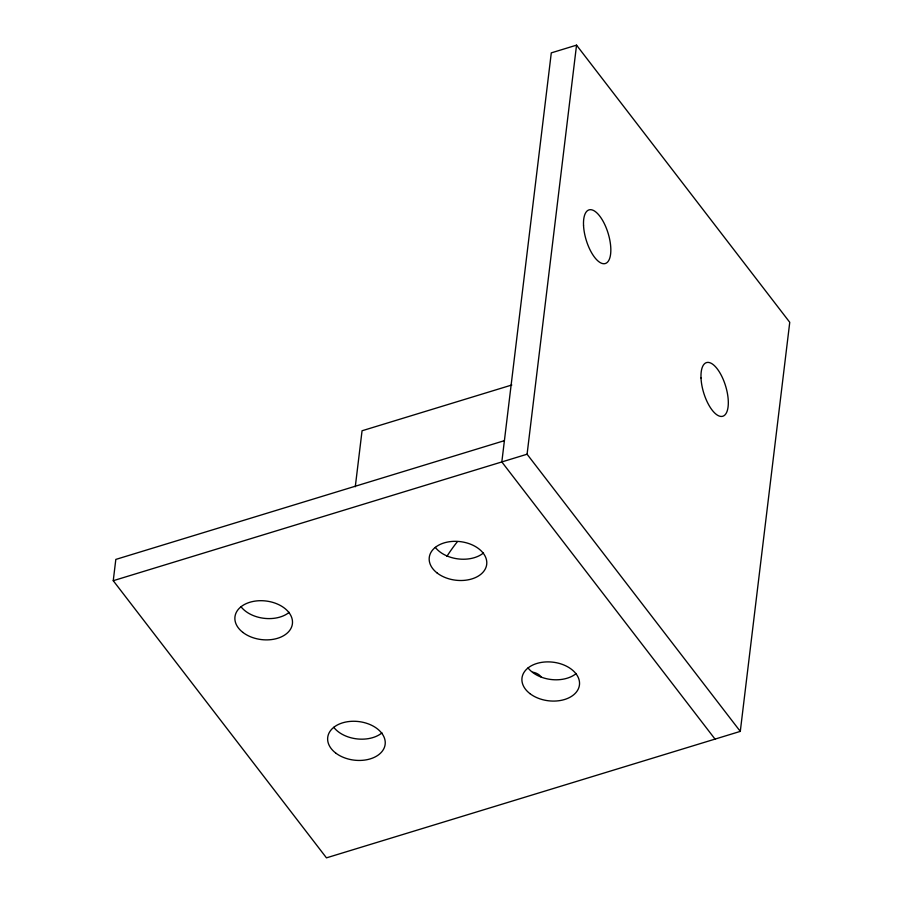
<?xml version="1.0" encoding="UTF-8"?>
<svg xmlns="http://www.w3.org/2000/svg" width="903" height="903" viewBox="0 0 903 903"><rect width="100%" height="100%" fill="white"/><g stroke="black" fill="none" stroke-linecap="round" stroke-linejoin="round"><path stroke-width="1.35" d="M715.029 739.094L501.831 461.941L551.293 52.871L576.543 45.15L789.753 322.315L740.291 731.385L326.457 857.85L113.247 580.697L115.821 559.42L504.405 440.664M355.285 486.762L362.058 430.765L511.82 384.994M740.291 731.385L527.081 454.22L576.543 45.15M113.247 580.697L527.081 454.22M289.197 612.336A28.93 19.426 6.9 0 1 241.011 606.737M483.489 552.963A28.93 19.426 6.9 0 1 435.302 547.365M532.804 672.171A30.488 18.861 -37.6 0 1 541.552 677.397M381.946 732.897A28.93 19.426 6.9 0 1 333.749 727.299M576.238 673.525A28.93 19.426 6.9 0 1 528.041 667.927M446.917 556.304A139.796 86.451 -37.6 0 1 457.415 541.631M242.884 632.416A28.93 19.426 6.9 0 0 291.353 627.574A28.93 19.426 6.9 0 0 256.847 600.89A28.93 19.426 6.9 0 0 242.884 632.416M437.176 573.033A28.93 19.426 6.9 0 0 485.645 568.201A28.93 19.426 6.9 0 0 451.139 541.518A28.93 19.426 6.9 0 0 437.176 573.033M335.634 752.978A28.93 19.426 6.9 0 0 384.102 748.135A28.93 19.426 6.9 0 0 349.585 721.463A28.93 19.426 6.9 0 0 335.634 752.978M529.914 693.606A28.93 19.426 6.9 0 0 578.394 688.763A28.93 19.426 6.9 0 0 543.877 662.08A28.93 19.426 6.9 0 0 529.914 693.606M583.53 225.276A28.038 11.479 73.1 0 0 604.897 263.631A28.038 11.479 73.1 0 0 603.057 221.201A28.038 11.479 73.1 0 0 583.53 225.276M701.01 377.996A28.038 11.479 73.1 0 0 722.377 416.351A28.038 11.479 73.1 0 0 720.538 373.921A28.038 11.479 73.1 0 0 701.01 377.996"/></g></svg>
